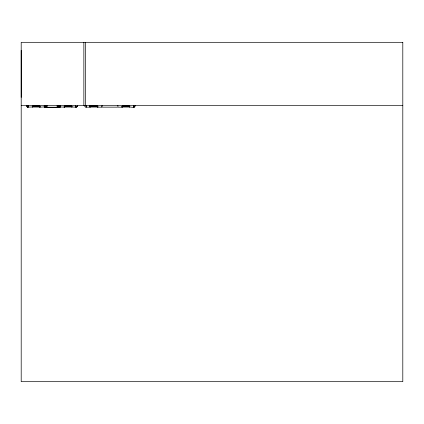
<?xml version="1.0" encoding="UTF-8"?>
<svg xmlns="http://www.w3.org/2000/svg" width="424" height="424" viewBox="0 0 424 424"><rect width="100%" height="100%" fill="white"/><g stroke="black" fill="none" stroke-linecap="round" stroke-linejoin="round"><path stroke-width="0.64" d="M21.2 97.403L21.2 50.35M75.917 106.933L75.636 107.044M75.689 107.161L75.689 105.438M77.3 106.127L77.3 105.438M77.353 105.438L77.163 106.647L76.537 107.124M133.518 105.438L133.518 107.161L133.745 105.624M135.182 105.438C135.669 108.422 130.942 106.97 129.786 106.991M57.182 107.23L57.012 107.214A1.881 0.954 90 0 0 57.065 105.592L58.443 105.438L58.39 107.367M77.322 106.398L76.272 107.161M47.027 107.23L47.096 107.214A1.881 0.954 90 0 1 47.064 107.06M45.909 105.576L47.149 105.592A1.881 0.954 90 0 0 47.149 107.219L46.879 107.23M102.067 106.689L101.548 106.933M84.683 105.438L84.986 106.859L85.945 106.933M44.244 106.933L39.48 107.161M59.911 105.687L59.72 107.367L59.72 106.652M60.489 106.933L59.916 106.689M21.2 105.438L402.8 105.438M90.132 106.011L97.822 106.011L97.88 106.986M32.309 106.27L39.999 106.27M64.215 106.27L71.905 106.27M90.132 106.27L97.822 106.27M122.038 106.27L129.728 106.27M32.309 106.53L39.999 106.53M64.215 106.53L71.905 106.53M90.132 106.53L97.822 106.53M122.038 106.53L129.728 106.53M27.205 106.933L27.936 106.933M134.101 106.933L134.784 106.933M32.309 107.044L40.057 107.044M64.157 107.044L71.905 107.044M90.132 107.044L97.88 107.044M121.98 107.044L129.728 107.044M64.681 107.161L59.916 106.933L60.197 107.161M71.852 106.991L76.32 107.161L76.092 106.933M85.717 107.161L90.079 107.161M97.356 107.161L101.84 107.161L102.067 105.338M102.359 107.15L117.506 107.15M122.504 107.161L118.02 107.161L117.793 105.338M44.244 105.338L44.25 107.23L59.911 107.23M27.571 107.124L32.251 106.991M27.322 107.023L28.122 106.933L28.122 105.629M27.11 106.859L27.375 107.023M44.25 107.23L44.441 105.47M134.148 107.161L133.915 105.629M86.12 106.933L86.348 107.161L86.348 105.438M27.157 106.859L26.839 106.398M26.855 106.127L26.855 105.438L26.892 106.398M133.518 105.64L133.518 106.943M129.728 107.161L129.728 106.011L122.038 106.011L121.98 107.161M90.079 105.899L90.132 107.161M89.856 105.682L89.856 106.943M85.584 42.315L85.584 105.438M83.862 42.315L83.862 105.438M71.91 107.161L71.905 106.011L64.215 106.011L64.215 107.161M59.97 105.338L59.97 106.933M59.773 105.571L59.773 107.367L44.388 107.367L44.388 107.087M58.305 105.576L58.305 107.23M58.247 105.438L58.194 107.23M57.945 105.438L57.945 107.23M46.264 105.438L46.211 107.118M45.967 105.438L45.771 107.367L45.771 105.571M45.856 107.118L45.718 107.367L45.718 107.087M40.004 107.161L39.999 106.011L32.309 106.011L32.309 107.161M28.519 105.438L28.519 107.161L28.291 105.624M402.8 42.315L21.2 42.315L21.2 381.685L402.8 381.685L402.8 42.315"/></g></svg>
